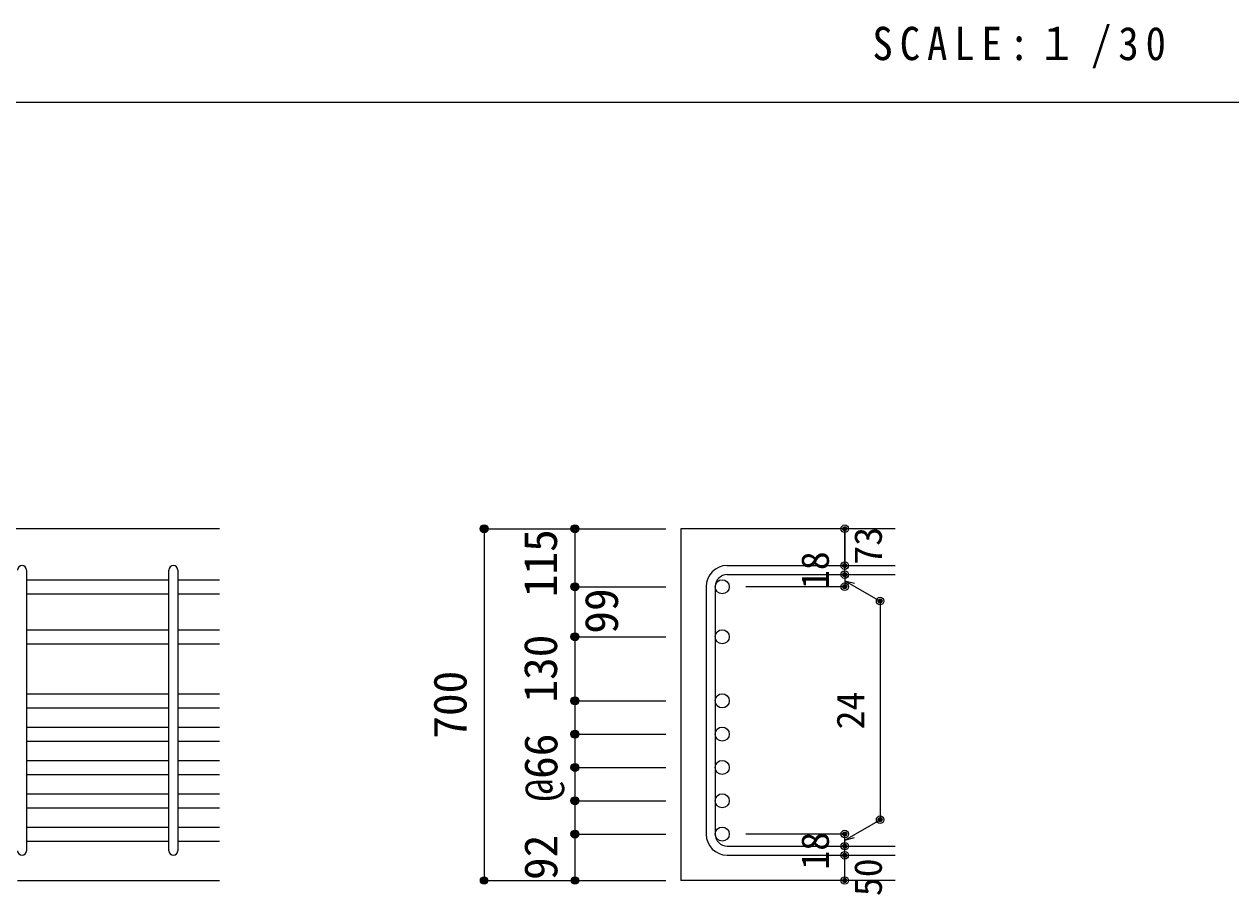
# Model space of a CAD drawing. Units: millimetres at full size, sheet at 1:30. Extents: x -5973 to 5954, y -4195 to 4201.
# Drawn here: x 1240 to 3633, y -1793 to -67 of the extents above; entities that cross this region are included whole.
import ezdxf
from ezdxf.enums import TextEntityAlignment as Align

# ---------------------------------------------------------------- set-up
doc = ezdxf.new("R2010")
doc.units = ezdxf.units.MM
doc.header["$LTSCALE"] = 30
doc.header["$PDMODE"] = 32
doc.header["$PDSIZE"] = 15
for name, color, linetype in [('0-1_躯体線', 2, 'Continuous'), ('0-5_基礎梁筋', 7, 'Continuous'), ('0-6_スタラップ筋', 7, 'Continuous'), ('0-D_寸法', 4, 'Continuous'), ('6-7_文字', 7, 'Continuous'), ('F-0_枠', 6, 'Continuous')]:
    doc.layers.add(name, color=color, linetype=linetype)
doc.styles.add('ＭＳ ゴシック', font='')
doc.styles.get('ＭＳ ゴシック').set_extended_font_data('MS Gothic')

msp = doc.modelspace()

# ---------------------------------------------------------------- linework, layer by layer
at = {"layer": '0-1_躯体線'}
for p, q in [((1627.44, -1067.16), (-122.56, -1067.16)), ((2967.44, -1067.16), (2542.44, -1067.16)), ((2542.44, -1067.16), (2542.44, -1764.16)), ((1227.44, -1764.16), (1627.44, -1764.16)), ((2967.44, -1764.16), (2542.44, -1764.16))]:
    msp.add_line(p, q, dxfattribs=at)
at = {"layer": '0-5_基礎梁筋'}
for p, q in [((1245.44, -1168.09), (1527.44, -1168.09)), ((1545.44, -1168.09), (1627.44, -1168.09)), ((1245.44, -1196.09), (1527.44, -1196.09)), ((1545.44, -1196.09), (1627.44, -1196.09)), ((1245.44, -1267.16), (1527.44, -1267.16)), ((1545.44, -1267.16), (1627.44, -1267.16)), ((1245.44, -1295.16), (1527.44, -1295.16)), ((1545.44, -1295.16), (1627.44, -1295.16)), ((1245.44, -1394.16), (1527.44, -1394.16)), ((1545.44, -1394.16), (1627.44, -1394.16)), ((1245.44, -1422.16), (1527.44, -1422.16)), ((1545.44, -1422.16), (1627.44, -1422.16)), ((1245.44, -1460.16), (1527.44, -1460.16)), ((1545.44, -1460.16), (1627.44, -1460.16)), ((1245.44, -1488.16), (1527.44, -1488.16)), ((1545.44, -1488.16), (1627.44, -1488.16)), ((1245.44, -1526.16), (1527.44, -1526.16)), ((1545.44, -1526.16), (1627.44, -1526.16)), ((1245.44, -1554.16), (1527.44, -1554.16)), ((1545.44, -1554.16), (1627.44, -1554.16)), ((1245.44, -1592.16), (1527.44, -1592.16)), ((1545.44, -1592.16), (1627.44, -1592.16)), ((1245.44, -1620.16), (1527.44, -1620.16)), ((1545.44, -1620.16), (1627.44, -1620.16)), ((1245.44, -1658.16), (1527.44, -1658.16)), ((1545.44, -1658.16), (1627.44, -1658.16)), ((1245.44, -1686.16), (1527.44, -1686.16)), ((1545.44, -1686.16), (1627.44, -1686.16))]:
    msp.add_line(p, q, dxfattribs=at)
at = {"layer": '0-5_基礎梁筋', "color": 3}
for centre in [(2624.44, -1182.09), (2624.44, -1281.16), (2624.44, -1408.16), (2624.44, -1474.16), (2624.44, -1540.16), (2624.44, -1606.16), (2624.44, -1672.16)]:
    msp.add_circle(centre, 14, dxfattribs=at)
at = {"layer": '0-6_スタラップ筋'}
for p, q in [((2634.44, -1140.09), (2967.44, -1140.09)), ((1245.44, -1149.09), (1245.44, -1705.16)), ((1527.44, -1705.16), (1527.44, -1149.09)), ((1545.44, -1149.09), (1545.44, -1705.16)), ((2634.44, -1158.09), (2967.44, -1158.09)), ((2592.44, -1182.09), (2592.44, -1672.16)), ((2610.44, -1182.09), (2610.44, -1672.16)), ((2634.44, -1696.16), (2967.44, -1696.16)), ((2634.44, -1714.16), (2967.44, -1714.16))]:
    msp.add_line(p, q, dxfattribs=at)
for centre, radius, start, end in [((1236.44, -1149.09), 9, 0, 180), ((1536.44, -1149.09), 9, 0, 180), ((2634.44, -1182.09), 42, 90, 180), ((2634.44, -1182.09), 24, 90, 180), ((2634.44, -1672.16), 42, 180, 270), ((2634.44, -1672.16), 24, 180, 270), ((1236.44, -1705.16), 9, 180, 0), ((1536.44, -1705.16), 9, 180, 0)]:
    msp.add_arc(centre, radius, start, end, dxfattribs=at)
at = {"layer": '0-D_寸法'}
for p, q in [((2152.44, -1067.16), (2332.44, -1067.16)), ((2152.44, -1067.16), (2332.44, -1067.16)), ((2152.44, -1067.16), (2152.44, -1764.16)), ((2152.44, -1067.16), (2152.44, -1764.16)), ((2332.44, -1067.16), (2512.44, -1067.16)), ((2332.44, -1067.16), (2512.44, -1067.16)), ((2332.44, -1067.16), (2332.44, -1182.09)), ((2867.44, -1140.09), (2867.44, -1067.16)), ((2867.44, -1067.16), (2867.44, -1140.09)), ((2867.44, -1158.09), (2867.44, -1140.09)), ((2867.44, -1158.09), (2867.44, -1182.09)), ((2867.44, -1170.09), (2937.5, -1210.54)), ((2867.44, -1170.09), (2886.76, -1175.27)), ((2332.44, -1182.09), (2512.44, -1182.09)), ((2332.44, -1182.09), (2512.44, -1182.09)), ((2332.44, -1182.09), (2332.44, -1285.16)), ((2867.44, -1182.09), (2671.35, -1182.09)), ((2937.5, -1210.54), (2937.5, -1643.71)), ((2332.44, -1281.16), (2512.44, -1281.16)), ((2332.44, -1281.16), (2512.44, -1281.16)), ((2332.44, -1285.16), (2332.44, -1408.16)), ((2332.44, -1408.16), (2512.44, -1408.16)), ((2332.44, -1408.16), (2512.44, -1408.16)), ((2332.44, -1474.16), (2512.44, -1474.16)), ((2332.44, -1540.16), (2512.44, -1540.16)), ((2332.44, -1606.16), (2512.44, -1606.16)), ((2867.44, -1684.16), (2937.5, -1643.71)), ((2332.44, -1672.16), (2512.44, -1672.16)), ((2867.44, -1672.16), (2671.35, -1672.16)), ((2867.44, -1696.16), (2867.44, -1672.16)), ((2867.44, -1684.16), (2886.76, -1678.99)), ((2867.44, -1714.16), (2867.44, -1696.16)), ((2867.44, -1764.16), (2867.44, -1714.16)), ((2152.44, -1764.16), (2332.44, -1764.16)), ((2332.44, -1764.16), (2512.44, -1764.16))]:
    msp.add_line(p, q, dxfattribs=at)
msp.add_lwpolyline([(2332.44, -1408.16), (2332.44, -1672.16), (2332.44, -1764.16)], dxfattribs=at)
for centre, radius in [((2152.44, -1067.16), 8), ((2152.44, -1067.16), 7.2), ((2152.44, -1067.16), 6.4), ((2152.44, -1067.16), 5.6), ((2152.44, -1067.16), 4.8), ((2152.44, -1067.16), 4), ((2152.44, -1067.16), 3.2), ((2152.44, -1067.16), 2.4), ((2152.44, -1067.16), 1.6), ((2152.44, -1067.16), 0.8), ((2332.44, -1067.16), 8), ((2332.44, -1067.16), 7.2), ((2332.44, -1067.16), 6.4), ((2332.44, -1067.16), 5.6), ((2332.44, -1067.16), 4.8), ((2332.44, -1067.16), 4), ((2332.44, -1067.16), 3.2), ((2332.44, -1067.16), 2.4), ((2332.44, -1067.16), 1.6), ((2332.44, -1067.16), 0.8), ((2867.44, -1067.16), 4), ((2867.44, -1067.16), 3.6), ((2867.44, -1067.16), 3.2), ((2867.44, -1067.16), 2.8), ((2867.44, -1067.16), 2.4), ((2867.44, -1067.16), 2), ((2867.44, -1067.16), 1.6), ((2867.44, -1067.16), 1.2), ((2867.44, -1067.16), 0.8), ((2867.44, -1067.16), 0.4), ((2867.44, -1140.09), 4), ((2867.44, -1140.09), 3.6), ((2867.44, -1140.09), 3.2), ((2867.44, -1140.09), 2.8), ((2867.44, -1140.09), 2.4), ((2867.44, -1140.09), 2), ((2867.44, -1140.09), 1.6), ((2867.44, -1140.09), 1.2), ((2867.44, -1140.09), 0.8), ((2867.44, -1140.09), 0.4), ((2867.44, -1158.09), 4), ((2867.44, -1158.09), 3.6), ((2867.44, -1158.09), 3.2), ((2867.44, -1158.09), 2.8), ((2867.44, -1158.09), 2.4), ((2867.44, -1158.09), 2), ((2867.44, -1158.09), 1.6), ((2867.44, -1158.09), 1.2), ((2867.44, -1158.09), 0.8), ((2867.44, -1158.09), 0.4), ((2332.44, -1182.09), 8), ((2332.44, -1182.09), 7.2), ((2332.44, -1182.09), 6.4), ((2332.44, -1182.09), 5.6), ((2332.44, -1182.09), 4.8), ((2332.44, -1182.09), 4), ((2332.44, -1182.09), 3.2), ((2332.44, -1182.09), 2.4), ((2332.44, -1182.09), 1.6), ((2332.44, -1182.09), 0.8), ((2867.44, -1182.09), 4), ((2867.44, -1182.09), 3.6), ((2867.44, -1182.09), 3.2), ((2867.44, -1182.09), 2.8), ((2867.44, -1182.09), 2.4), ((2867.44, -1182.09), 2), ((2867.44, -1182.09), 1.6), ((2867.44, -1182.09), 1.2), ((2867.44, -1182.09), 0.8), ((2867.44, -1182.09), 0.4), ((2937.5, -1210.54), 4), ((2937.5, -1210.54), 3.6), ((2937.5, -1210.54), 3.2), ((2937.5, -1210.54), 2.8), ((2937.5, -1210.54), 2.4), ((2937.5, -1210.54), 2), ((2937.5, -1210.54), 1.6), ((2937.5, -1210.54), 1.2), ((2937.5, -1210.54), 0.8), ((2937.5, -1210.54), 0.4), ((2332.44, -1281.16), 8), ((2332.44, -1281.16), 7.2), ((2332.44, -1281.16), 6.4), ((2332.44, -1281.16), 5.6), ((2332.44, -1281.16), 4.8), ((2332.44, -1281.16), 4), ((2332.44, -1281.16), 3.2), ((2332.44, -1281.16), 2.4), ((2332.44, -1281.16), 1.6), ((2332.44, -1281.16), 0.8), ((2332.44, -1408.16), 8), ((2332.44, -1408.16), 7.2), ((2332.44, -1408.16), 6.4), ((2332.44, -1408.16), 5.6), ((2332.44, -1408.16), 4.8), ((2332.44, -1408.16), 4), ((2332.44, -1408.16), 3.2), ((2332.44, -1408.16), 2.4), ((2332.44, -1408.16), 1.6), ((2332.44, -1408.16), 0.8), ((2332.44, -1474.16), 8), ((2332.44, -1474.16), 7.2), ((2332.44, -1474.16), 6.4), ((2332.44, -1474.16), 5.6), ((2332.44, -1474.16), 4.8), ((2332.44, -1474.16), 4), ((2332.44, -1474.16), 3.2), ((2332.44, -1474.16), 2.4), ((2332.44, -1474.16), 1.6), ((2332.44, -1474.16), 0.8), ((2332.44, -1540.16), 8), ((2332.44, -1540.16), 7.2), ((2332.44, -1540.16), 6.4), ((2332.44, -1540.16), 5.6), ((2332.44, -1540.16), 4.8), ((2332.44, -1540.16), 4), ((2332.44, -1540.16), 3.2), ((2332.44, -1540.16), 2.4), ((2332.44, -1540.16), 1.6), ((2332.44, -1540.16), 0.8), ((2332.44, -1606.16), 8), ((2332.44, -1606.16), 7.2), ((2332.44, -1606.16), 6.4), ((2332.44, -1606.16), 5.6), ((2332.44, -1606.16), 4.8), ((2332.44, -1606.16), 4), ((2332.44, -1606.16), 3.2), ((2332.44, -1606.16), 2.4), ((2332.44, -1606.16), 1.6), ((2332.44, -1606.16), 0.8), ((2937.5, -1643.71), 4), ((2937.5, -1643.71), 3.6), ((2937.5, -1643.71), 3.2), ((2937.5, -1643.71), 2.8), ((2937.5, -1643.71), 2.4), ((2937.5, -1643.71), 2), ((2937.5, -1643.71), 1.6), ((2937.5, -1643.71), 1.2), ((2937.5, -1643.71), 0.8), ((2937.5, -1643.71), 0.4), ((2332.44, -1672.16), 8), ((2332.44, -1672.16), 7.2), ((2332.44, -1672.16), 6.4), ((2332.44, -1672.16), 5.6), ((2332.44, -1672.16), 4.8), ((2332.44, -1672.16), 4), ((2332.44, -1672.16), 3.2), ((2332.44, -1672.16), 2.4), ((2332.44, -1672.16), 1.6), ((2332.44, -1672.16), 0.8), ((2867.44, -1672.16), 4), ((2867.44, -1672.16), 3.6), ((2867.44, -1672.16), 3.2), ((2867.44, -1672.16), 2.8), ((2867.44, -1672.16), 2.4), ((2867.44, -1672.16), 2), ((2867.44, -1672.16), 1.6), ((2867.44, -1672.16), 1.2), ((2867.44, -1672.16), 0.8), ((2867.44, -1672.16), 0.4), ((2867.44, -1696.16), 4), ((2867.44, -1696.16), 3.6), ((2867.44, -1696.16), 3.2), ((2867.44, -1696.16), 2.8), ((2867.44, -1696.16), 2.4), ((2867.44, -1696.16), 2), ((2867.44, -1696.16), 1.6), ((2867.44, -1696.16), 1.2), ((2867.44, -1696.16), 0.8), ((2867.44, -1696.16), 0.4), ((2867.44, -1714.16), 4), ((2867.44, -1714.16), 3.6), ((2867.44, -1714.16), 3.2), ((2867.44, -1714.16), 2.8), ((2867.44, -1714.16), 2.4), ((2867.44, -1714.16), 2), ((2867.44, -1714.16), 1.6), ((2867.44, -1714.16), 1.2), ((2867.44, -1714.16), 0.8), ((2867.44, -1714.16), 0.4), ((2152.44, -1764.16), 7.2), ((2152.44, -1764.16), 6.4), ((2152.44, -1764.16), 5.6), ((2152.44, -1764.16), 4.8), ((2152.44, -1764.16), 4), ((2152.44, -1764.16), 3.2), ((2152.44, -1764.16), 2.4), ((2152.44, -1764.16), 1.6), ((2152.44, -1764.16), 0.8), ((2332.44, -1764.16), 7.2), ((2332.44, -1764.16), 6.4), ((2332.44, -1764.16), 5.6), ((2332.44, -1764.16), 4.8), ((2332.44, -1764.16), 4), ((2332.44, -1764.16), 3.2), ((2332.44, -1764.16), 2.4), ((2332.44, -1764.16), 1.6), ((2332.44, -1764.16), 0.8), ((2867.44, -1764.16), 4), ((2867.44, -1764.16), 3.6), ((2867.44, -1764.16), 3.2), ((2867.44, -1764.16), 2.8), ((2867.44, -1764.16), 2.4), ((2867.44, -1764.16), 2), ((2867.44, -1764.16), 1.6), ((2867.44, -1764.16), 1.2), ((2867.44, -1764.16), 0.8), ((2867.44, -1764.16), 0.4)]:
    msp.add_circle(centre, radius, dxfattribs=at)
at = {"layer": '0-D_寸法', "color": 7}
for p in [(2152.44, -1067.16), (2152.44, -1067.16), (2332.44, -1067.16), (2867.44, -1067.16), (2867.44, -1140.09), (2867.44, -1158.09), (2332.44, -1182.09), (2867.44, -1182.09), (2937.5, -1210.54), (2332.44, -1281.16), (2332.44, -1408.16), (2332.44, -1474.16), (2332.44, -1474.16), (2332.44, -1540.16), (2332.44, -1540.16), (2332.44, -1606.16), (2332.44, -1606.16), (2937.5, -1643.71), (2332.44, -1672.16), (2332.44, -1672.16), (2867.44, -1672.16), (2867.44, -1672.16), (2867.44, -1696.16), (2867.44, -1714.16), (2152.44, -1764.16), (2152.44, -1764.16), (2332.44, -1764.16), (2867.44, -1764.16)]:
    msp.add_point(p, dxfattribs=at)
at = {"layer": 'F-0_枠', "color": 2}
msp.add_line((-5972.88, -222.05), (3723.6, -222.05), dxfattribs=at)

# ---------------------------------------------------------------- texts
at = {"layer": '0-D_寸法', "style": 'ＭＳ ゴシック'}
for s, height, p in [('115', 65.98, (2316.75, -1202.81)), ('73', 54.99, (2957.44, -1138.36)), ('18', 54.99, (2852.44, -1186.59)), ('99', 65.98, (2437.61, -1275.09)), ('130', 65.98, (2316.86, -1411.62)), ('700', 65.98, (2137.44, -1483.16)), ('24', 54.99, (2922.5, -1464.63)), ('@66', 65.98, (2317.44, -1607.66)), ('18', 54.99, (2852.44, -1742.66)), ('92', 65.98, (2317.44, -1763.16)), ('50', 54.99, (2957.44, -1795.16))]:
    msp.add_text(s, height=height, rotation=90, dxfattribs=at).set_placement(p, align=Align.BOTTOM_LEFT)
at = {"layer": '6-7_文字', "color": 2, "insert": (2922.26, -154.55), "char_height": 65.98, "attachment_point": 7, "style": 'ＭＳ ゴシック'}
msp.add_mtext('\\T1.34;\\W0.9;SCALE:１/30', dxfattribs=at)

doc.saveas('drawing.dxf')
